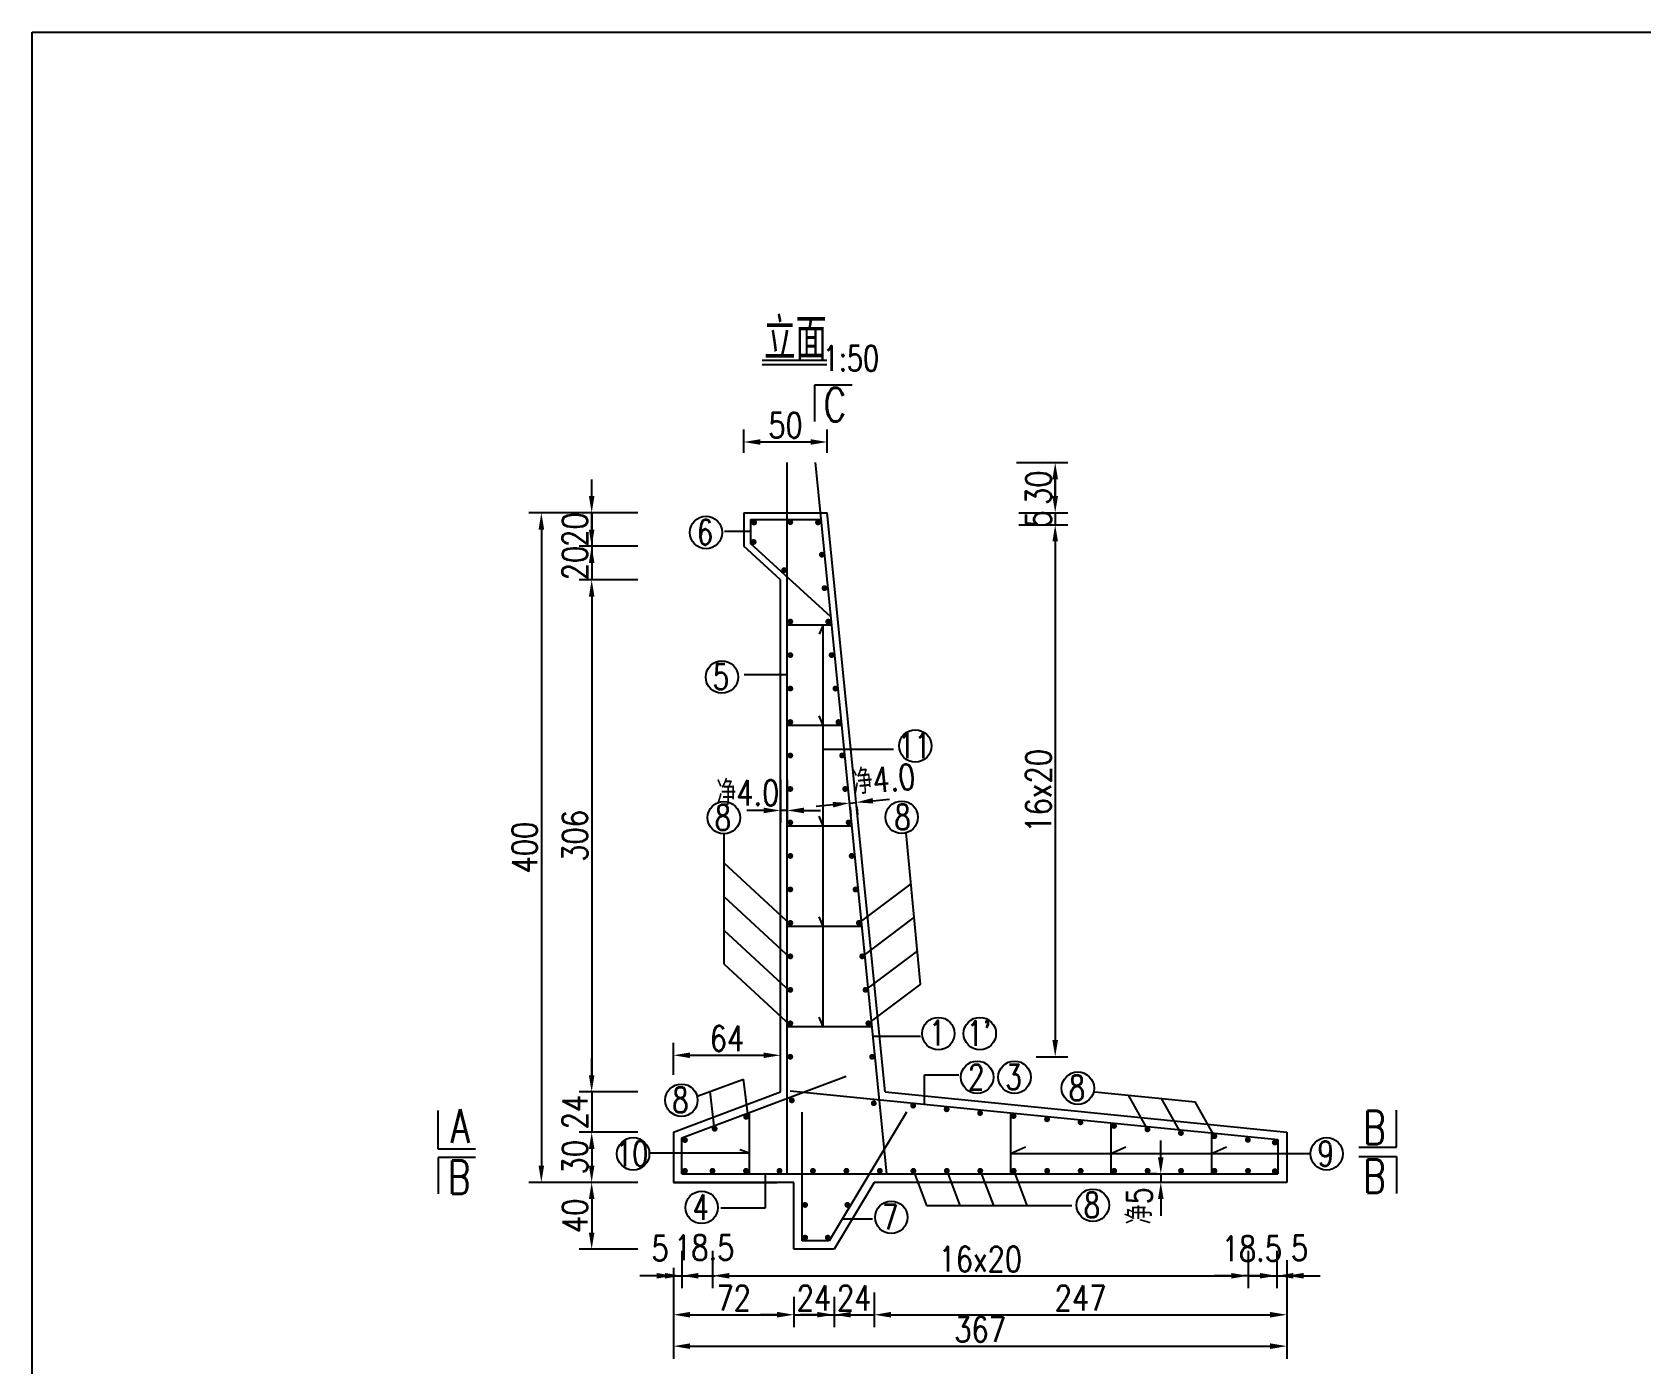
# Model space of a CAD drawing. Header units: millimetres. Extents: x 2923 to 12523, y -1268 to 4624.
# Drawn here: x 10423 to 11385, y 679 to 1475 of the extents above; entities that cross this region are included whole.
import ezdxf
from ezdxf.enums import TextEntityAlignment as Align

# ---------------------------------------------------------------- set-up
doc = ezdxf.new("R2010")
doc.units = ezdxf.units.MM
for name, color, linetype in [('lk', 7, 'Continuous'), ('文字', 7, 'Continuous'), ('标注', 4, 'Continuous'), ('钢筋', 6, 'Continuous')]:
    doc.layers.add(name, color=color, linetype=linetype)
doc.styles.add('XGhz', font='simplex1.shx', dxfattribs={"width": 0.8, "bigfont": 'hztxt.shx'})
doc.styles.add('XGsz', font='simplex1.shx', dxfattribs={"width": 0.8, "bigfont": 'hztxt.shx'})
doc.styles.add('数字', font='simplex1.shx', dxfattribs={"width": 0.8, "bigfont": 'hztxt.shx'})
doc.dimstyles.new('STANDARD50', dxfattribs={"dimscale": 5, "dimtxt": 3, "dimasz": 2, "dimexe": 1.5, "dimexo": 2.5, "dimgap": 0.5, "dimtad": 1, "dimdec": 0, "dimrnd": 0.1, "dimzin": 0, "dimdsep": 46, "dimtxsty": 'XGsz', "dimcen": 0.09, "dimdle": 1, "dimclrd": 256, "dimclre": 256, "dimclrt": 256, "dimadec": 0, "dimazin": 0, "dimtfac": 1, "dimtdec": 0, "dimtix": 1, "dimtmove": 2, "dimatfit": 3, "dimfxl": 0, "dimtolj": 1, "dimtzin": 0, "dimlwd": -1, "dimlwe": -1, "dimarcsym": 0})

# ---------------------------------------------------------------- blocks, each defined once
blk = doc.blocks.new('*D152')
at = {"layer": 'DEFPOINTS', "color": 0}
for p in [(10778.69, 1147.4), (10757.59, 841.4), (10789.91, 841.4)]:
    blk.add_point(p, dxfattribs=at)
at = {"layer": '标注'}
for p, q in [((10766.19, 1147.4), (10750.09, 1147.4)), ((10757.59, 1137.4), (10757.59, 851.4)), ((10777.41, 841.4), (10750.09, 841.4))]:
    blk.add_line(p, q, dxfattribs=at)
for points in [[(10755.92, 1137.4), (10759.25, 1137.4), (10757.59, 1147.4)], [(10755.92, 851.4), (10759.25, 851.4), (10757.59, 841.4)]]:
    blk.add_solid(points, dxfattribs=at)
at = {"layer": '标注', "insert": (10747.59, 994.4), "char_height": 15, "attachment_point": 5, "rotation": 90, "style": 'XGsz'}
blk.add_mtext('\\A1;306', dxfattribs=at)
blk = doc.blocks.new('*D151')
at = {"layer": 'DEFPOINTS', "color": 0}
for p in [(10777.59, 1187.4), (10727.5, 787.4), (10767.87, 787.4)]:
    blk.add_point(p, dxfattribs=at)
at = {"layer": '标注'}
for p, q in [((10765.09, 1187.4), (10720, 1187.4)), ((10727.5, 1177.4), (10727.5, 797.4)), ((10755.37, 787.4), (10720, 787.4))]:
    blk.add_line(p, q, dxfattribs=at)
for points in [[(10725.84, 1177.4), (10729.17, 1177.4), (10727.5, 1187.4)], [(10725.84, 797.4), (10729.17, 797.4), (10727.5, 787.4)]]:
    blk.add_solid(points, dxfattribs=at)
at = {"layer": '标注', "insert": (10717.5, 987.4), "char_height": 15, "attachment_point": 5, "rotation": 90, "style": 'XGsz'}
blk.add_mtext('\\A1;400', dxfattribs=at)
blk = doc.blocks.new('*D165')
at = {"layer": 'DEFPOINTS', "color": 0}
for p in [(11173.01, 753.39), (10926.42, 731.58), (11173.01, 708.3)]:
    blk.add_point(p, dxfattribs=at)
at = {"layer": '标注'}
for p, q in [((11173.01, 740.89), (11173.01, 700.8)), ((10926.42, 719.08), (10926.42, 700.8)), ((10936.42, 708.3), (11163.01, 708.3))]:
    blk.add_line(p, q, dxfattribs=at)
for points in [[(10936.42, 709.97), (10936.42, 706.63), (10926.42, 708.3)], [(11163.01, 709.97), (11163.01, 706.63), (11173.01, 708.3)]]:
    blk.add_solid(points, dxfattribs=at)
at = {"layer": '标注', "insert": (11049.72, 718.3), "char_height": 15, "attachment_point": 5, "style": 'XGsz'}
blk.add_mtext('\\A1;247', dxfattribs=at)
blk = doc.blocks.new('*D150')
at = {"layer": 'DEFPOINTS', "color": 0}
for p in [(11173.01, 749.47), (10806.42, 738.05), (11173.01, 689.52)]:
    blk.add_point(p, dxfattribs=at)
at = {"layer": '标注'}
for p, q in [((11173.01, 736.97), (11173.01, 682.02)), ((10806.42, 725.55), (10806.42, 682.02)), ((10816.42, 689.52), (11163.01, 689.52))]:
    blk.add_line(p, q, dxfattribs=at)
for points in [[(10816.42, 691.19), (10816.42, 687.85), (10806.42, 689.52)], [(11163.01, 691.19), (11163.01, 687.85), (11173.01, 689.52)]]:
    blk.add_solid(points, dxfattribs=at)
at = {"layer": '标注', "insert": (10989.72, 699.52), "char_height": 15, "attachment_point": 5, "style": 'XGsz'}
blk.add_mtext('\\A1;367', dxfattribs=at)
blk = doc.blocks.new('*D166')
at = {"layer": 'DEFPOINTS', "color": 0}
for p in [(11107.73, 792.4), (11097.67, 787.4), (11107.73, 787.4)]:
    blk.add_point(p, dxfattribs=at)
at = {"layer": '文字'}
for p, q in [((11097.67, 802.4), (11097.67, 812.4)), ((11095.23, 792.4), (11090.17, 792.4)), ((11097.67, 792.4), (11097.67, 787.4)), ((11095.23, 787.4), (11090.17, 787.4)), ((11097.67, 777.4), (11097.67, 767.4))]:
    blk.add_line(p, q, dxfattribs=at)
for points in [[(11096, 802.4), (11099.34, 802.4), (11097.67, 792.4)], [(11096, 777.4), (11099.34, 777.4), (11097.67, 787.4)]]:
    blk.add_solid(points, dxfattribs=at)
at = {"layer": '文字', "insert": (11084.92, 769.27), "char_height": 15, "attachment_point": 5, "rotation": 90, "style": 'XGsz'}
blk.add_mtext('\\A1; 净5', dxfattribs=at)
blk = doc.blocks.new('*D156')
at = {"layer": 'DEFPOINTS', "color": 0}
for p in [(10762.57, 787.4), (10757.59, 747.4), (10797.75, 747.4)]:
    blk.add_point(p, dxfattribs=at)
at = {"layer": '标注'}
for p, q in [((10750.07, 787.4), (10750.09, 787.4)), ((10757.59, 777.4), (10757.59, 757.4)), ((10785.25, 747.4), (10750.09, 747.4))]:
    blk.add_line(p, q, dxfattribs=at)
for points in [[(10755.92, 777.4), (10759.25, 777.4), (10757.59, 787.4)], [(10755.92, 757.4), (10759.25, 757.4), (10757.59, 747.4)]]:
    blk.add_solid(points, dxfattribs=at)
at = {"layer": '标注', "insert": (10747.59, 767.4), "char_height": 15, "attachment_point": 5, "rotation": 90, "style": 'XGsz'}
blk.add_mtext('\\A1;40', dxfattribs=at)
blk = doc.blocks.new('*D169')
at = {"layer": 'DEFPOINTS', "color": 0}
for p in [(10902.42, 731.58), (10926.42, 734.03), (10926.42, 708.3)]:
    blk.add_point(p, dxfattribs=at)
at = {"layer": '标注'}
for p, q in [((10926.42, 721.53), (10926.42, 700.8)), ((10902.42, 719.08), (10902.42, 700.8)), ((10892.42, 708.3), (10882.42, 708.3)), ((10902.42, 708.3), (10926.42, 708.3)), ((10936.42, 708.3), (10946.42, 708.3))]:
    blk.add_line(p, q, dxfattribs=at)
for points in [[(10892.42, 709.97), (10892.42, 706.63), (10902.42, 708.3)], [(10936.42, 709.97), (10936.42, 706.63), (10926.42, 708.3)]]:
    blk.add_solid(points, dxfattribs=at)
at = {"layer": '标注', "insert": (10914.42, 718.3), "char_height": 15, "attachment_point": 5, "style": 'XGsz'}
blk.add_mtext('\\A1;24', dxfattribs=at)
blk = doc.blocks.new('*D159')
at = {"layer": 'DEFPOINTS', "color": 0}
for p in [(10806.42, 731.58), (10878.42, 731.58), (10878.42, 708.3)]:
    blk.add_point(p, dxfattribs=at)
at = {"layer": '标注'}
for p, q in [((10806.42, 719.08), (10806.42, 700.8)), ((10878.42, 719.08), (10878.42, 700.8)), ((10816.42, 708.3), (10868.42, 708.3))]:
    blk.add_line(p, q, dxfattribs=at)
for points in [[(10816.42, 709.97), (10816.42, 706.63), (10806.42, 708.3)], [(10868.42, 709.97), (10868.42, 706.63), (10878.42, 708.3)]]:
    blk.add_solid(points, dxfattribs=at)
at = {"layer": '标注', "insert": (10842.42, 718.3), "char_height": 15, "attachment_point": 5, "style": 'XGsz'}
blk.add_mtext('\\A1;72', dxfattribs=at)
blk = doc.blocks.new('*D168')
at = {"layer": 'DEFPOINTS', "color": 0}
for p in [(10878.42, 731.58), (10902.42, 731.58), (10902.42, 708.3)]:
    blk.add_point(p, dxfattribs=at)
at = {"layer": '标注'}
for p, q in [((10878.42, 719.08), (10878.42, 700.8)), ((10902.42, 719.08), (10902.42, 700.8)), ((10868.42, 708.3), (10858.42, 708.3)), ((10878.42, 708.3), (10902.42, 708.3)), ((10912.42, 708.3), (10922.42, 708.3))]:
    blk.add_line(p, q, dxfattribs=at)
for points in [[(10868.42, 709.97), (10868.42, 706.63), (10878.42, 708.3)], [(10912.42, 709.97), (10912.42, 706.63), (10902.42, 708.3)]]:
    blk.add_solid(points, dxfattribs=at)
at = {"layer": '标注', "insert": (10890.42, 718.3), "char_height": 15, "attachment_point": 5, "style": 'XGsz'}
blk.add_mtext('\\A1;24', dxfattribs=at)
blk = doc.blocks.new('*D158')
at = {"layer": 'DEFPOINTS', "color": 0}
for p in [(10870.42, 863.31), (10806.42, 839.03), (10870.42, 841.4)]:
    blk.add_point(p, dxfattribs=at)
at = {"layer": '标注'}
for p, q in [((10806.42, 851.53), (10806.42, 870.81)), ((10870.42, 853.9), (10870.42, 870.81)), ((10816.42, 863.31), (10860.42, 863.31))]:
    blk.add_line(p, q, dxfattribs=at)
for points in [[(10816.42, 864.98), (10816.42, 861.65), (10806.42, 863.31)], [(10860.42, 864.98), (10860.42, 861.65), (10870.42, 863.31)]]:
    blk.add_solid(points, dxfattribs=at)
at = {"layer": '标注', "insert": (10838.42, 873.31), "char_height": 15, "attachment_point": 5, "style": 'XGsz'}
blk.add_mtext('\\A1;64', dxfattribs=at)
blk = doc.blocks.new('*D157')
at = {"layer": 'DEFPOINTS', "color": 0}
for p in [(10797.75, 817.4), (10757.59, 787.4), (10797.75, 787.4)]:
    blk.add_point(p, dxfattribs=at)
at = {"layer": '标注'}
for p, q in [((10785.25, 817.4), (10750.09, 817.4)), ((10757.59, 807.4), (10757.59, 797.4)), ((10785.25, 787.4), (10750.09, 787.4))]:
    blk.add_line(p, q, dxfattribs=at)
for points in [[(10755.92, 807.4), (10759.25, 807.4), (10757.59, 817.4)], [(10755.92, 797.4), (10759.25, 797.4), (10757.59, 787.4)]]:
    blk.add_solid(points, dxfattribs=at)
at = {"layer": '标注', "insert": (10747.59, 802.4), "char_height": 15, "attachment_point": 5, "rotation": 90, "style": 'XGsz'}
blk.add_mtext('\\A1;30', dxfattribs=at)
blk = doc.blocks.new('*D155')
at = {"layer": 'DEFPOINTS', "color": 0}
for p in [(10797.75, 841.4), (10757.59, 817.4), (10765.78, 817.4)]:
    blk.add_point(p, dxfattribs=at)
at = {"layer": '标注'}
for p, q in [((10757.59, 851.4), (10757.59, 861.4)), ((10785.25, 841.4), (10750.09, 841.4)), ((10757.59, 841.4), (10757.59, 817.4)), ((10753.28, 817.4), (10750.09, 817.4)), ((10757.59, 807.4), (10757.59, 797.4))]:
    blk.add_line(p, q, dxfattribs=at)
for points in [[(10755.92, 851.4), (10759.25, 851.4), (10757.59, 841.4)], [(10755.92, 807.4), (10759.25, 807.4), (10757.59, 817.4)]]:
    blk.add_solid(points, dxfattribs=at)
at = {"layer": '标注', "insert": (10747.59, 829.4), "char_height": 15, "attachment_point": 5, "rotation": 90, "style": 'XGsz'}
blk.add_mtext('\\A1;24', dxfattribs=at)
blk = doc.blocks.new('*D161')
at = {"layer": 'DEFPOINTS', "color": 0}
for p in [(10786.77, 1167.4), (10757.59, 1147.4), (10797.75, 1147.4)]:
    blk.add_point(p, dxfattribs=at)
at = {"layer": '标注'}
for p, q in [((10757.59, 1177.4), (10757.59, 1187.4)), ((10774.27, 1167.4), (10750.09, 1167.4)), ((10757.59, 1167.4), (10757.59, 1147.4)), ((10785.25, 1147.4), (10750.09, 1147.4)), ((10757.59, 1137.4), (10757.59, 1127.4))]:
    blk.add_line(p, q, dxfattribs=at)
for points in [[(10755.92, 1177.4), (10759.25, 1177.4), (10757.59, 1167.4)], [(10755.92, 1137.4), (10759.25, 1137.4), (10757.59, 1147.4)]]:
    blk.add_solid(points, dxfattribs=at)
at = {"layer": '标注', "insert": (10747.59, 1157.4), "char_height": 15, "attachment_point": 5, "rotation": 90, "style": 'XGsz'}
blk.add_mtext('\\A1;20', dxfattribs=at)
blk = doc.blocks.new('*D160')
at = {"layer": 'DEFPOINTS', "color": 0}
for p in [(10797.75, 1187.4), (10757.59, 1167.4), (10797.75, 1167.4)]:
    blk.add_point(p, dxfattribs=at)
at = {"layer": '标注'}
for p, q in [((10757.59, 1197.4), (10757.59, 1207.4)), ((10785.25, 1187.4), (10750.09, 1187.4)), ((10757.59, 1187.4), (10757.59, 1167.4)), ((10785.25, 1167.4), (10750.09, 1167.4)), ((10757.59, 1157.4), (10757.59, 1147.4))]:
    blk.add_line(p, q, dxfattribs=at)
for points in [[(10755.92, 1197.4), (10759.25, 1197.4), (10757.59, 1187.4)], [(10755.92, 1157.4), (10759.25, 1157.4), (10757.59, 1167.4)]]:
    blk.add_solid(points, dxfattribs=at)
at = {"layer": '标注', "insert": (10747.59, 1177.4), "char_height": 15, "attachment_point": 5, "rotation": 90, "style": 'XGsz'}
blk.add_mtext('\\A1;20', dxfattribs=at)
blk = doc.blocks.new('*D180')
at = {"layer": 'DEFPOINTS', "color": 0}
for p in [(10829.81, 758.9), (11149.81, 748.79), (11149.81, 731.58)]:
    blk.add_point(p, dxfattribs=at)
at = {"layer": '标注'}
for p, q in [((10829.81, 746.4), (10829.81, 724.08)), ((10839.81, 731.58), (11139.81, 731.58)), ((11149.81, 736.29), (11149.81, 724.08))]:
    blk.add_line(p, q, dxfattribs=at)
for points in [[(10839.81, 733.24), (10839.81, 729.91), (10829.81, 731.58)], [(11139.81, 733.24), (11139.81, 729.91), (11149.81, 731.58)]]:
    blk.add_solid(points, dxfattribs=at)
at = {"layer": '标注', "insert": (10989.81, 741.58), "char_height": 15, "attachment_point": 5, "style": 'XGsz'}
blk.add_mtext('\\A1;16x20', dxfattribs=at)
blk = doc.blocks.new('*D178')
at = {"layer": 'DEFPOINTS', "color": 0}
for p in [(11149.81, 758.9), (11166.99, 758.9), (11166.99, 731.58)]:
    blk.add_point(p, dxfattribs=at)
at = {"layer": '标注'}
for p, q in [((11149.81, 746.4), (11149.81, 724.08)), ((11166.99, 746.4), (11166.99, 724.08)), ((11139.81, 731.58), (11129.81, 731.58)), ((11149.81, 731.58), (11166.99, 731.58)), ((11176.99, 731.58), (11186.99, 731.58))]:
    blk.add_line(p, q, dxfattribs=at)
for points in [[(11139.81, 733.24), (11139.81, 729.91), (11149.81, 731.58)], [(11176.99, 733.24), (11176.99, 729.91), (11166.99, 731.58)]]:
    blk.add_solid(points, dxfattribs=at)
at = {"layer": '标注', "insert": (11152.11, 747.82), "char_height": 15, "attachment_point": 5, "style": 'XGsz'}
blk.add_mtext('\\A1;18.5', dxfattribs=at)
blk = doc.blocks.new('*D182')
at = {"layer": 'DEFPOINTS', "color": 0}
for p in [(10811.42, 758.9), (10806.42, 748.79), (10811.42, 731.58)]:
    blk.add_point(p, dxfattribs=at)
at = {"layer": '标注'}
for p, q in [((10811.42, 746.4), (10811.42, 724.08)), ((10796.42, 731.58), (10786.42, 731.58)), ((10806.42, 736.29), (10806.42, 724.08)), ((10806.42, 731.58), (10811.42, 731.58)), ((10821.42, 731.58), (10831.42, 731.58))]:
    blk.add_line(p, q, dxfattribs=at)
for points in [[(10796.42, 733.24), (10796.42, 729.91), (10806.42, 731.58)], [(10821.42, 733.24), (10821.42, 729.91), (10811.42, 731.58)]]:
    blk.add_solid(points, dxfattribs=at)
at = {"layer": '标注', "insert": (10798.49, 748), "char_height": 15, "attachment_point": 5, "style": 'XGsz'}
blk.add_mtext('\\A1;5', dxfattribs=at)
blk = doc.blocks.new('*D181')
at = {"layer": 'DEFPOINTS', "color": 0}
for p in [(10811.42, 758.9), (10829.81, 758.9), (10829.81, 731.58)]:
    blk.add_point(p, dxfattribs=at)
at = {"layer": '标注'}
for p, q in [((10811.42, 746.4), (10811.42, 724.08)), ((10829.81, 746.4), (10829.81, 724.08)), ((10801.42, 731.58), (10791.42, 731.58)), ((10811.42, 731.58), (10829.81, 731.58)), ((10839.81, 731.58), (10849.81, 731.58))]:
    blk.add_line(p, q, dxfattribs=at)
for points in [[(10801.42, 733.24), (10801.42, 729.91), (10811.42, 731.58)], [(10839.81, 733.24), (10839.81, 729.91), (10829.81, 731.58)]]:
    blk.add_solid(points, dxfattribs=at)
at = {"layer": '标注', "insert": (10824.87, 748.4), "char_height": 15, "attachment_point": 5, "style": 'XGsz'}
blk.add_mtext('\\A1;18.5', dxfattribs=at)
blk = doc.blocks.new('*D179')
at = {"layer": 'DEFPOINTS', "color": 0}
for p in [(11166.99, 748.79), (11173.01, 748.79), (11173.01, 731.58)]:
    blk.add_point(p, dxfattribs=at)
at = {"layer": '标注'}
for p, q in [((11156.99, 731.58), (11146.99, 731.58)), ((11166.99, 736.29), (11166.99, 724.08)), ((11166.99, 731.58), (11173.01, 731.58)), ((11173.01, 736.29), (11173.01, 724.08)), ((11183.01, 731.58), (11193.01, 731.58))]:
    blk.add_line(p, q, dxfattribs=at)
for points in [[(11156.99, 733.24), (11156.99, 729.91), (11166.99, 731.58)], [(11183.01, 733.24), (11183.01, 729.91), (11173.01, 731.58)]]:
    blk.add_solid(points, dxfattribs=at)
at = {"layer": '标注', "insert": (11180.65, 748.2), "char_height": 15, "attachment_point": 5, "style": 'XGsz'}
blk.add_mtext('\\A1;5', dxfattribs=at)
blk = doc.blocks.new('*D183')
at = {"layer": 'DEFPOINTS', "color": 0}
for p in [(10998.87, 1217.4), (11000.38, 1187.4), (11034.59, 1187.4)]:
    blk.add_point(p, dxfattribs=at)
at = {"layer": '标注'}
for p, q in [((11011.37, 1217.4), (11042.09, 1217.4)), ((11034.59, 1207.4), (11034.59, 1197.4)), ((11012.88, 1187.4), (11042.09, 1187.4))]:
    blk.add_line(p, q, dxfattribs=at)
for points in [[(11032.92, 1207.4), (11036.25, 1207.4), (11034.59, 1217.4)], [(11032.92, 1197.4), (11036.25, 1197.4), (11034.59, 1187.4)]]:
    blk.add_solid(points, dxfattribs=at)
at = {"layer": '标注', "insert": (11024.59, 1202.4), "char_height": 15, "attachment_point": 5, "rotation": 90, "style": 'XGsz'}
blk.add_mtext('\\A1;30', dxfattribs=at)
blk = doc.blocks.new('*D184')
at = {"layer": 'DEFPOINTS', "color": 0}
for p in [(11000.38, 1187.4), (11000.37, 1180.29), (11034.59, 1180.29)]:
    blk.add_point(p, dxfattribs=at)
at = {"layer": '标注'}
for p, q in [((11034.59, 1197.4), (11034.59, 1207.4)), ((11012.88, 1187.4), (11042.09, 1187.4)), ((11034.59, 1187.4), (11034.59, 1180.29)), ((11012.87, 1180.29), (11042.09, 1180.29)), ((11034.59, 1170.29), (11034.59, 1160.29))]:
    blk.add_line(p, q, dxfattribs=at)
for points in [[(11032.92, 1197.4), (11036.25, 1197.4), (11034.59, 1187.4)], [(11032.92, 1170.29), (11036.25, 1170.29), (11034.59, 1180.29)]]:
    blk.add_solid(points, dxfattribs=at)
at = {"layer": '标注', "insert": (11024.59, 1183.84), "char_height": 15, "attachment_point": 5, "rotation": 90, "style": 'XGsz'}
blk.add_mtext('\\A1;5', dxfattribs=at)
blk = doc.blocks.new('*D185')
at = {"layer": 'DEFPOINTS', "color": 0}
for p in [(11000.37, 1180.29), (11010.73, 862.4), (11034.59, 862.4)]:
    blk.add_point(p, dxfattribs=at)
at = {"layer": '标注'}
for p, q in [((11012.87, 1180.29), (11042.09, 1180.29)), ((11034.59, 1170.29), (11034.59, 872.4)), ((11023.23, 862.4), (11042.09, 862.4))]:
    blk.add_line(p, q, dxfattribs=at)
for points in [[(11032.92, 1170.29), (11036.25, 1170.29), (11034.59, 1180.29)], [(11032.92, 872.4), (11036.25, 872.4), (11034.59, 862.4)]]:
    blk.add_solid(points, dxfattribs=at)
at = {"layer": '标注', "insert": (11024.59, 1021.34), "char_height": 15, "attachment_point": 5, "rotation": 90, "style": 'XGsz'}
blk.add_mtext('\\A1;16x20', dxfattribs=at)
blk = doc.blocks.new('*D315')
at = {"layer": 'DEFPOINTS', "color": 0}
for p in [(10910.76, 1023.69), (10914.74, 1024.09), (10915.71, 1014.4)]:
    blk.add_point(p, dxfattribs=at)
at = {"layer": '标注'}
for p, q in [((10901.78, 1013), (10891.83, 1012.01)), ((10911.73, 1014), (10915.71, 1014.4)), ((10912.01, 1011.25), (10912.48, 1006.54)), ((10915.99, 1011.65), (10916.46, 1006.93)), ((10925.66, 1015.39), (10935.61, 1016.39))]:
    blk.add_line(p, q, dxfattribs=at)
for points in [[(10901.62, 1014.66), (10901.95, 1011.34), (10911.73, 1014)], [(10925.5, 1017.05), (10925.83, 1013.73), (10915.71, 1014.4)]]:
    blk.add_solid(points, dxfattribs=at)
at = {"layer": '标注', "insert": (10932.22, 1028.18), "char_height": 15, "attachment_point": 5, "rotation": 5.71059, "style": 'XGsz'}
blk.add_mtext('\\A1;净4.0', dxfattribs=at)
blk = doc.blocks.new('*D314')
at = {"layer": 'DEFPOINTS', "color": 0}
for p in [(10870.4, 1040.45), (10874.4, 1040.45), (10870.4, 1009.59)]:
    blk.add_point(p, dxfattribs=at)
at = {"layer": '标注'}
for p, q in [((10870.4, 1027.95), (10870.4, 1002.09)), ((10874.4, 1027.95), (10874.4, 1002.09)), ((10860.4, 1009.59), (10850.4, 1009.59)), ((10874.4, 1009.59), (10870.4, 1009.59)), ((10884.4, 1009.59), (10894.4, 1009.59))]:
    blk.add_line(p, q, dxfattribs=at)
for points in [[(10860.4, 1011.26), (10860.4, 1007.92), (10870.4, 1009.59)], [(10884.4, 1011.26), (10884.4, 1007.92), (10874.4, 1009.59)]]:
    blk.add_solid(points, dxfattribs=at)
at = {"layer": '标注', "insert": (10850.88, 1020.09), "char_height": 15, "attachment_point": 5, "style": 'XGsz'}
blk.add_mtext('\\A1;净4.0', dxfattribs=at)
blk = doc.blocks.new('*D313')
at = {"layer": 'DEFPOINTS', "color": 0}
for p in [(10898.41, 1229.73), (10848.44, 1210.82), (10898.41, 1210.82)]:
    blk.add_point(p, dxfattribs=at)
at = {"layer": '标注'}
for p, q in [((10848.44, 1223.32), (10848.44, 1237.23)), ((10898.41, 1223.32), (10898.41, 1237.23)), ((10858.44, 1229.73), (10888.41, 1229.73))]:
    blk.add_line(p, q, dxfattribs=at)
for points in [[(10858.44, 1231.4), (10858.44, 1228.06), (10848.44, 1229.73)], [(10888.41, 1231.4), (10888.41, 1228.06), (10898.41, 1229.73)]]:
    blk.add_solid(points, dxfattribs=at)
at = {"layer": '标注', "insert": (10873.43, 1239.73), "char_height": 15, "attachment_point": 5, "style": 'XGsz'}
blk.add_mtext('\\A1;50', dxfattribs=at)

msp = doc.modelspace()

# ---------------------------------------------------------------- linework, layer by layer
at = {"layer": 'DEFPOINTS'}
msp.add_lwpolyline([(10423.22, 1474.57), (12523.22, 1474.57), (12523.22, -10.43), (10423.22, -10.43), (10423.22, 1474.57)], dxfattribs=at)
at = {"layer": 'lk'}
for p, q in [((10848.44, 1187.4), (10848.44, 1167.4)), ((10848.44, 1187.4), (10898.41, 1187.4)), ((10933.01, 841.4), (10898.41, 1187.4)), ((10870.4, 1147.4), (10848.44, 1167.4)), ((10870.4, 841.39), (10870.4, 1147.4)), ((10806.42, 817.4), (10870.42, 841.4)), ((10933.01, 841.4), (11173.01, 817.4)), ((10806.42, 817.4), (10806.42, 787.4)), ((11173.01, 817.4), (11173.01, 787.4)), ((10878.42, 787.4), (10806.42, 787.4)), ((10806.42, 787.4), (10868.42, 787.4)), ((10878.42, 747.4), (10878.42, 787.4)), ((10926.42, 787.4), (10902.42, 747.4)), ((11173.01, 787.4), (10926.42, 787.4)), ((10902.42, 747.4), (10878.42, 747.4))]:
    msp.add_line(p, q, dxfattribs=at)
at = {"layer": '文字'}
for p, q in [((10861.22, 792.4), (10861.22, 771.88)), ((10861.22, 771.88), (10834.79, 771.88))]:
    msp.add_line(p, q, dxfattribs=at)
at = {"layer": '标注'}
for p, q in [((10859.42, 1276.09), (10898.21, 1276.09)), ((10913.27, 1263.73), (10890.79, 1263.73)), ((10890.79, 1263.73), (10890.79, 1242)), ((10852.44, 1176.28), (10836.93, 1176.28)), ((10895.9, 1120.45), (10893.63, 1114.81)), ((10895.9, 880.45), (10895.9, 1120.45)), ((10874.4, 1090.61), (10848.71, 1090.61)), ((10895.9, 1060.45), (10893.63, 1066.09)), ((10895.9, 1046.29), (10938.01, 1046.29)), ((10895.9, 1000.45), (10893.63, 1006.09)), ((10836.58, 995.57), (10836.58, 918.03)), ((10954.05, 905.77), (10945.51, 996.22)), ((10836.58, 978.28), (10876.29, 941.6)), ((10948.38, 965.77), (10917.26, 942.4)), ((10836.58, 958.2), (10876.29, 921.52)), ((10895.9, 940.45), (10893.63, 946.09)), ((10950.39, 945.77), (10919.26, 922.4)), ((10836.58, 938.12), (10876.29, 901.43)), ((10952.38, 925.77), (10921.25, 902.4)), ((10836.58, 918.03), (10876.29, 881.35)), ((10954.05, 905.77), (10922.92, 882.4)), ((10895.9, 880.45), (10893.63, 886.09)), ((10925.65, 874.79), (10954.03, 874.79)), ((10820.61, 838.8), (10848.35, 849.05)), ((10851.07, 826.93), (10848.35, 849.05)), ((10956.48, 851.72), (10976.92, 851.72)), ((10956.48, 834.03), (10956.48, 851.72)), ((10831.07, 819.42), (10828.33, 841.63)), ((11058.22, 841.5), (11118.19, 835.5)), ((11089.73, 819.19), (11078.33, 839.49)), ((11109.73, 817.02), (11098.19, 837.56)), ((10665.75, 807.31), (10665.75, 830.35)), ((11129.73, 814.97), (11118.19, 835.5)), ((11238.47, 808.41), (11238.47, 830.49)), ((11007.9, 804.59), (11016.89, 808.57)), ((11067.9, 804.59), (11076.89, 808.57)), ((11127.9, 804.59), (11136.89, 808.57)), ((11215.99, 808.41), (11238.47, 808.41)), ((10688.24, 807.31), (10665.75, 807.31)), ((10688.24, 802.17), (10665.75, 802.17)), ((10665.75, 802.17), (10665.75, 780.49)), ((10851.83, 804.83), (10792.04, 804.83)), ((10851.83, 804.83), (10846.2, 806.84)), ((11007.9, 804.59), (11186.99, 804.59)), ((11215.99, 802.74), (11238.47, 802.74)), ((11238.47, 802.74), (11238.47, 780.66)), ((10949.81, 794.28), (10957.63, 773.51)), ((10969.81, 794.28), (10977.63, 773.51)), ((10989.81, 794.28), (10997.63, 773.51)), ((11009.79, 794.28), (11017.61, 773.51)), ((10957.63, 773.51), (11044.43, 773.51)), ((10907.48, 765.55), (10925.42, 765.55))]:
    msp.add_line(p, q, dxfattribs=at)
for centre in [(10825.92, 1175.67), (10835.41, 1089.28), (10950.97, 1048.13), (10836.58, 1005.25), (10942.84, 1005.53), (10964.77, 876.28), (10989.53, 876.28), (10987.97, 850.19), (11010.26, 850.19), (10811.22, 836.46), (11048.12, 843.67), (10782.36, 804.42), (11196.81, 804.42), (10823.33, 772.41), (11057.08, 773.72), (10936.62, 766.53)]:
    msp.add_circle(centre, 9.68, dxfattribs=at)
at = {"layer": '钢筋'}
for p, q in [((10859.42, 1278.59), (10898.21, 1278.59)), ((10874.4, 792.4), (10874.4, 1217.4)), ((10933.89, 792.4), (10891.39, 1217.4)), ((10852.44, 1183.4), (10852.44, 1169.16)), ((10852.44, 1183.4), (10894.79, 1183.4)), ((10900.6, 1125.3), (10852.44, 1169.16)), ((10874.4, 1120.45), (10901.09, 1120.45)), ((10874.4, 1060.45), (10907.09, 1060.45)), ((10874.4, 1000.45), (10913.09, 1000.45)), ((10874.4, 940.45), (10919.09, 940.45)), ((10874.4, 880.45), (10925.09, 880.45)), ((10811.42, 813.93), (10909.63, 850.76)), ((10876.21, 842.05), (11167.71, 812.9)), ((10851.74, 829.05), (10851.74, 792.4)), ((10883.42, 752.4), (10883.42, 829.4)), ((10945.79, 829.4), (10899.59, 752.4)), ((11007.9, 828.88), (11007.9, 792.4)), ((11067.9, 822.88), (11067.9, 792.4)), ((10811.42, 792.4), (10811.42, 813.93)), ((11127.9, 816.88), (11127.9, 792.4)), ((11167.71, 812.9), (11167.71, 792.4)), ((10811.42, 792.4), (11167.71, 792.4)), ((10926.01, 792.4), (11167.71, 792.4)), ((10899.59, 752.4), (10883.42, 752.4))]:
    msp.add_line(p, q, dxfattribs=at)
at = {"layer": '钢筋', "const_width": 1.75}
for points in [[(10855.55, 1181.65, -1), (10853.8, 1181.65, -1)], [(10877.16, 1181.84, -1), (10875.41, 1181.84, -1)], [(10893.72, 1181.65, -1), (10891.97, 1181.65, -1)], [(10855.25, 1169.99, -1), (10853.5, 1169.99, -1)], [(10896.05, 1162.4, -1), (10894.3, 1162.4, -1)], [(10873.53, 1153.18, -1), (10871.78, 1153.18, -1)], [(10897.61, 1142.4, -1), (10895.86, 1142.4, -1)], [(10877.16, 1122.4, -1), (10875.41, 1122.4, -1)], [(10899.85, 1122.4, -1), (10898.1, 1122.4, -1)], [(10877.16, 1102.4, -1), (10875.41, 1102.4, -1)], [(10901.83, 1102.4, -1), (10900.08, 1102.4, -1)], [(10877.16, 1082.4, -1), (10875.41, 1082.4, -1)], [(10904.13, 1082.4, -1), (10902.38, 1082.4, -1)], [(10877.16, 1062.4, -1), (10875.41, 1062.4, -1)], [(10905.92, 1062.4, -1), (10904.17, 1062.4, -1)], [(10877.16, 1042.4, -1), (10875.41, 1042.4, -1)], [(10908.16, 1042.4, -1), (10906.41, 1042.4, -1)], [(10877.16, 1022.4, -1), (10875.41, 1022.4, -1)], [(10909.94, 1022.4, -1), (10908.19, 1022.4, -1)], [(10877.16, 1002.4, -1), (10875.41, 1002.4, -1)], [(10912.01, 1002.4, -1), (10910.26, 1002.4, -1)], [(10877.16, 982.4, -1), (10875.41, 982.4, -1)], [(10913.85, 982.4, -1), (10912.1, 982.4, -1)], [(10877.16, 962.4, -1), (10875.41, 962.4, -1)], [(10916.12, 962.4, -1), (10914.37, 962.4, -1)], [(10877.16, 942.4, -1), (10875.41, 942.4, -1)], [(10918.13, 942.4, -1), (10916.38, 942.4, -1)], [(10877.16, 922.4, -1), (10875.41, 922.4, -1)], [(10920.14, 922.4, -1), (10918.39, 922.4, -1)], [(10877.16, 902.4, -1), (10875.41, 902.4, -1)], [(10922.12, 902.4, -1), (10920.37, 902.4, -1)], [(10877.16, 882.4, -1), (10875.41, 882.4, -1)], [(10923.8, 882.4, -1), (10922.05, 882.4, -1)], [(10877.16, 862.4, -1), (10875.41, 862.4, -1)], [(10926.05, 862.4, -1), (10924.3, 862.4, -1)], [(10878.06, 836.38, -1), (10876.31, 836.38, -1)], [(10925.29, 834.67, 1), (10927.04, 834.67, 1)], [(10850.76, 826.55, -1), (10849.01, 826.55, -1)], [(10948.85, 833.23, 1), (10950.6, 833.23, 1)], [(10968.85, 831.05, 1), (10970.6, 831.05, 1)], [(10988.85, 828.81, 1), (10990.6, 828.81, 1)], [(11008.85, 827.02, 1), (11010.6, 827.02, 1)], [(11028.85, 825.08, 1), (11030.6, 825.08, 1)], [(10831.94, 819.42, -1), (10830.19, 819.42, -1)], [(11048.85, 823.27, 1), (11050.6, 823.27, 1)], [(11068.85, 821.1, 1), (11070.6, 821.1, 1)], [(11088.85, 819.04, 1), (11090.6, 819.04, 1)], [(11108.85, 816.9, 1), (11110.6, 816.9, 1)], [(10814.2, 812.65, -1), (10812.45, 812.65, -1)], [(11128.85, 814.97, 1), (11130.6, 814.97, 1)], [(11148.85, 812.83, 1), (11150.6, 812.83, 1)], [(11164.94, 811.16, 1), (11166.69, 811.16, 1)], [(10814.2, 794.28, -1), (10812.45, 794.28, -1)], [(10828.93, 794.28, 1), (10830.68, 794.28, 1)], [(10848.93, 794.28, 1), (10850.68, 794.28, 1)], [(10868.93, 794.28, 1), (10870.68, 794.28, 1)], [(10888.93, 794.28, 1), (10890.68, 794.28, 1)], [(10908.93, 794.28, 1), (10910.68, 794.28, 1)], [(10928.93, 794.28, 1), (10930.68, 794.28, 1)], [(10948.93, 794.28, 1), (10950.68, 794.28, 1)], [(10968.93, 794.28, 1), (10970.68, 794.28, 1)], [(10988.93, 794.28, 1), (10990.68, 794.28, 1)], [(11008.93, 794.28, 1), (11010.68, 794.28, 1)], [(11028.93, 794.28, 1), (11030.68, 794.28, 1)], [(11048.93, 794.28, 1), (11050.68, 794.28, 1)], [(11068.93, 794.28, 1), (11070.68, 794.28, 1)], [(11088.93, 794.28, 1), (11090.68, 794.28, 1)], [(11108.93, 794.28, 1), (11110.68, 794.28, 1)], [(11128.93, 794.28, 1), (11130.68, 794.28, 1)], [(11148.93, 794.28, 1), (11150.68, 794.28, 1)], [(11164.94, 794.08, 1), (11166.69, 794.08, 1)], [(10886.04, 773.9, -1), (10884.29, 773.9, -1)], [(10911.27, 773.9, -1), (10909.52, 773.9, -1)], [(10886.04, 754.37, -1), (10884.29, 754.37, -1)], [(10899.56, 754.37, -1), (10897.81, 754.37, -1)]]:
    msp.add_lwpolyline(points, format="xyb", close=True, dxfattribs=at)

# ---------------------------------------------------------------- texts
at = {"layer": '文字', "width": 0.75}
for s, height, style, p in [('立面', 25, 'XGhz', (10879.39, 1292.67)), ('1:50', 15, '数字', (10912.54, 1279.71)), ('C', 20, 'XGhz', (10902.96, 1252.02)), ('6', 15, '数字', (10825.35, 1175.81)), ('5', 15, '数字', (10834.84, 1089.41)), ('11', 15, '数字', (10950.4, 1048.26)), ('8', 15, '数字', (10836.01, 1005.38)), ('8', 15, '数字', (10943.41, 1005.67)), ('1', 15, '数字', (10963.97, 876.58)), ("1'", 15, '数字', (10988.96, 876.42)), ('2', 15, '数字', (10987.4, 850.32)), ('3', 15, '数字', (11009.69, 850.32)), ('8', 15, '数字', (11047.55, 843.8)), ('8', 15, '数字', (10810.65, 836.59)), ('A', 20, 'XGhz', (10679.07, 821.06)), ('B', 20, 'XGhz', (11225.41, 820.12)), ('10', 15, '数字', (10781.79, 804.55)), ('9', 15, '数字', (11196.24, 804.55)), ('B', 20, 'XGhz', (10678.35, 790.46)), ('B', 20, 'XGhz', (11225.41, 791.03)), ('4', 15, '数字', (10822.76, 772.55)), ('8', 15, '数字', (11056.51, 773.86)), ('7', 15, '数字', (10936.05, 766.66))]:
    msp.add_text(s, height=height, dxfattribs=dict(at, style=style)).set_placement(p, align=Align.MIDDLE)

# ---------------------------------------------------------------- dimensions: what is measured, and where the dimension line sits
at = {"layer": '文字'}
dim = msp.add_linear_dim(base=(11097.67, 787.4), p1=(11107.73, 792.4), p2=(11107.73, 787.4), angle=90, text=' 净5', dimstyle='STANDARD50', dxfattribs=at)
dim.commit()
dim.dimension.update_dxf_attribs({"geometry": '*D166', "text_midpoint": (11084.92, 769.27), "dimtype": 160})
at = {"layer": '标注'}
for base, p1, p2, picture, middle in [((10898.41, 1229.73), (10848.44, 1210.82), (10898.41, 1210.82), '*D313', (10873.43, 1239.73)), ((10870.42, 863.31), (10806.42, 839.03), (10870.42, 841.4), '*D158', (10838.42, 873.31)), ((11173.01, 708.3), (10926.42, 731.58), (11173.01, 753.39), '*D165', (11049.72, 718.3)), ((11173.01, 689.52), (10806.42, 738.05), (11173.01, 749.47), '*D150', (10989.72, 699.52)), ((10878.42, 708.3), (10806.42, 731.58), (10878.42, 731.58), '*D159', (10842.42, 718.3)), ((10902.42, 708.3), (10878.42, 731.58), (10902.42, 731.58), '*D168', (10890.42, 718.3)), ((10926.42, 708.3), (10902.42, 731.58), (10926.42, 734.03), '*D169', (10914.42, 718.3))]:
    dim = msp.add_linear_dim(base=base, p1=p1, p2=p2, dimstyle='STANDARD50', dxfattribs=at)
    dim.commit()
    dim.dimension.update_dxf_attribs({"geometry": picture, "text_midpoint": middle})
at = {"layer": '标注', "color": 8}
dim = msp.add_linear_dim(base=(11034.59, 1187.4), p1=(10998.87, 1217.4), p2=(11000.38, 1187.4), angle=90, dimstyle='STANDARD50', dxfattribs=at)
dim.commit()
dim.dimension.update_dxf_attribs({"geometry": '*D183', "text_midpoint": (11024.59, 1202.4)})
at = {"layer": '标注'}
for base, p1, p2, picture, middle in [((10757.59, 1167.4), (10797.75, 1187.4), (10797.75, 1167.4), '*D160', (10747.59, 1177.4)), ((10727.5, 787.4), (10777.59, 1187.4), (10767.87, 787.4), '*D151', (10717.5, 987.4)), ((10757.59, 1147.4), (10786.77, 1167.4), (10797.75, 1147.4), '*D161', (10747.59, 1157.4)), ((10757.59, 841.4), (10778.69, 1147.4), (10789.91, 841.4), '*D152', (10747.59, 994.4)), ((10757.59, 817.4), (10797.75, 841.4), (10765.78, 817.4), '*D155', (10747.59, 829.4)), ((10757.59, 787.4), (10797.75, 817.4), (10797.75, 787.4), '*D157', (10747.59, 802.4)), ((10757.59, 747.4), (10762.57, 787.4), (10797.75, 747.4), '*D156', (10747.59, 767.4))]:
    dim = msp.add_linear_dim(base=base, p1=p1, p2=p2, angle=90, dimstyle='STANDARD50', dxfattribs=at)
    dim.commit()
    dim.dimension.update_dxf_attribs({"geometry": picture, "text_midpoint": middle})
at = {"layer": '标注', "color": 8}
for base, p1, p2, text, picture, middle in [((11034.59, 1180.29), (11000.38, 1187.4), (11000.37, 1180.29), '5', '*D184', (11024.59, 1183.84)), ((11034.59, 862.4), (11000.37, 1180.29), (11010.73, 862.4), '16x20', '*D185', (11024.59, 1021.34))]:
    dim = msp.add_linear_dim(base=base, p1=p1, p2=p2, angle=90, text=text, dimstyle='STANDARD50', dxfattribs=at)
    dim.commit()
    dim.dimension.update_dxf_attribs({"geometry": picture, "text_midpoint": middle})
at = {"layer": '标注'}
for base, p1, p2, text, picture, middle in [((10870.4, 1009.59), (10874.4, 1040.45), (10870.4, 1040.45), '净4.0', '*D314', (10850.88, 1020.09)), ((10829.81, 731.58), (10811.42, 758.9), (10829.81, 758.9), '18.5', '*D181', (10824.87, 748.4)), ((11166.99, 731.58), (11149.81, 758.9), (11166.99, 758.9), '18.5', '*D178', (11152.11, 747.82)), ((11173.01, 731.58), (11166.99, 748.79), (11173.01, 748.79), '5', '*D179', (11180.65, 748.2))]:
    dim = msp.add_linear_dim(base=base, p1=p1, p2=p2, text=text, dimstyle='STANDARD50', dxfattribs=at)
    dim.commit()
    dim.dimension.update_dxf_attribs({"geometry": picture, "text_midpoint": middle, "dimtype": 160})
dim = msp.add_linear_dim(base=(10915.71, 1014.4), p1=(10910.76, 1023.69), p2=(10914.74, 1024.09), angle=5.71059, text='净4.0', dimstyle='STANDARD50', dxfattribs=at)
dim.commit()
dim.dimension.update_dxf_attribs({"geometry": '*D315', "text_midpoint": (10932.22, 1028.18), "dimtype": 161})
dim = msp.add_linear_dim(base=(10811.42, 731.58), p1=(10806.42, 748.79), p2=(10811.42, 758.9), dimstyle='STANDARD50', dxfattribs=at)
dim.commit()
dim.dimension.update_dxf_attribs({"geometry": '*D182', "text_midpoint": (10798.49, 748), "dimtype": 160})
dim = msp.add_linear_dim(base=(11149.81, 731.58), p1=(10829.81, 758.9), p2=(11149.81, 748.79), text='16x20', dimstyle='STANDARD50', dxfattribs=at)
dim.commit()
dim.dimension.update_dxf_attribs({"geometry": '*D180', "text_midpoint": (10989.81, 741.58)})

doc.saveas('drawing.dxf')
